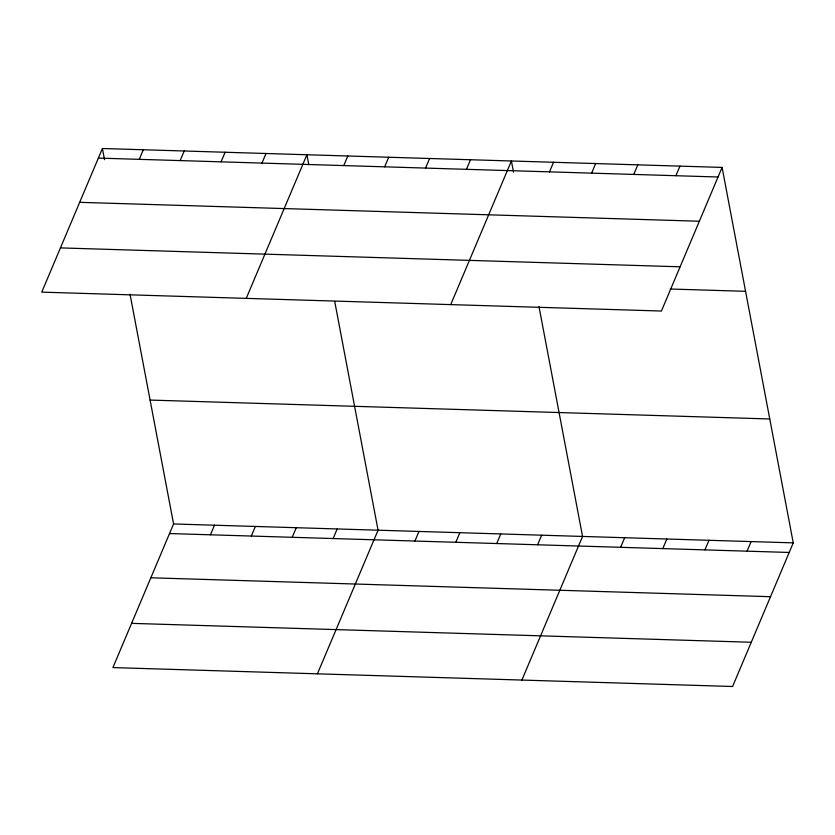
<?xml version="1.0" encoding="UTF-8"?>
<svg xmlns="http://www.w3.org/2000/svg" width="835" height="835" viewBox="0 0 835 835"><rect width="100%" height="100%" fill="white"/><g stroke="black" fill="none" stroke-linecap="round" stroke-linejoin="round"><path stroke-width="1.25" d="M102.413 148.505L41.75 292.135L661.424 311.037L722.087 167.417L102.413 148.505L104.532 159.662M139.268 159.349L143.317 149.757M180.162 160.591L184.211 151.01M221.066 161.844L225.116 152.252M261.96 163.086L266.01 153.504M246.241 298.366L306.915 154.746L308.793 164.662M130.01 294.108L173.576 523.962L112.913 667.582L732.587 686.495L793.25 542.865L722.087 167.417M343.759 165.58L347.809 155.999M210.43 534.797L214.48 525.215M384.653 166.833L388.703 157.241M251.325 536.049L255.374 526.457M425.558 168.075L429.608 158.493M292.219 537.291L296.268 527.71M466.452 169.328L470.502 159.735M333.123 538.544L337.173 528.952M450.733 304.608L511.406 160.988L513.515 172.135M317.404 673.824L378.067 530.204L334.752 301.623M549.493 171.864L553.542 162.272M414.922 541.038L418.972 531.446M591.629 173.148L595.679 163.556M455.816 542.291L459.866 532.699M633.765 174.431L637.815 164.839M496.71 543.533L500.76 533.951M675.901 175.715L679.951 166.123M537.615 544.785L541.664 535.193M521.896 680.066L582.559 536.446L538.992 306.591M620.645 547.311L624.695 537.73M662.792 548.605L666.841 539.013M704.928 549.889L708.978 540.297M747.064 551.173L751.114 541.581M98.363 158.097L718.037 176.999M79.68 202.331L699.354 221.233M60.433 247.901L680.107 266.803M670.234 289.014L745.572 291.311M150.091 400.069L769.766 418.972M173.576 523.962L793.25 542.865M169.526 533.555L789.2 552.457M150.843 577.789L770.517 596.691M131.596 623.359L751.27 642.261"/></g></svg>
